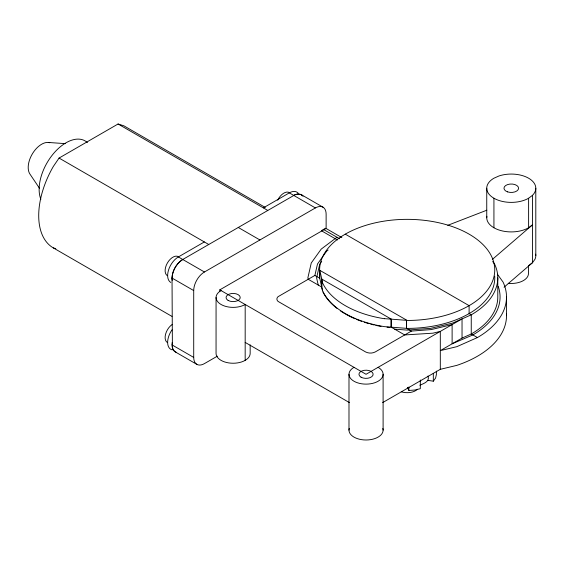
<?xml version="1.0" encoding="UTF-8"?>
<svg xmlns="http://www.w3.org/2000/svg" width="564" height="564" viewBox="0 0 564 564"><rect width="100%" height="100%" fill="white"/><g stroke="black" fill="none" stroke-linecap="round" stroke-linejoin="round"><path stroke-width="0.85" d="M216.068 297.524L216.054 353.388A17.054 9.849 0 0 0 233.108 363.244A17.054 9.849 0 0 0 250.169 353.395L250.169 344.851M245.171 360.361L245.185 304.497L219.805 289.854L219.805 291.574M348.989 430.149L348.989 374.284M383.104 430.149L383.104 374.284M494.713 276.198A87.561 50.556 0 0 1 407.194 328.396L384.528 326.648A87.561 50.556 0 0 1 322.615 290.897L319.717 278.242L319.767 270.219L321.783 279.025L321.741 287.421L322.439 290.481M339.57 238.791L336.969 237.254L321.184 249.126L311.265 262.958L307.881 277.798L308.205 279.279L321.741 287.048L321.727 279.06L391.212 319.104L391.169 327.501M497.42 274.217L503.123 282.176A99.313 57.338 0 0 1 477.419 337.561L456.847 346.67L440.308 350.625L462.036 338.083L462.036 318.907L452.116 324.589L431.227 329.587L411.367 331.096L406.517 328.347L406.566 320.317L384.521 318.66M196.85 364.365L175.171 351.844L173.465 350.265L172.394 347.896L172.027 278.052C172.323 270.657 176.49 263.43 182.75 259.482L295.12 194.714L297.82 193.988L301.303 194.665L322.982 207.178M172.239 280.35A15.165 8.756 -60 0 1 172.027 278.052C172.387 270.642 176.518 263.494 182.75 259.482M411.367 331.096L375.293 351.922C372.325 353.48 368.637 353.452 365.648 351.971L278.799 301.832C276.247 300.845 276.247 297.242 278.799 296.255L314.874 275.443L317.49 263.98L326.767 251.043L328.121 250.021M265.291 207.46L123.812 125.779L118.059 124.002L59.065 158.061L53.312 166.486A70.507 40.707 -60 0 0 53.312 247.899L171.964 316.404M321.691 261.513L319.682 264.319L316.594 277.855L318.244 285.137M427.977 376.019C430.106 381.638 423.649 383.499 419.842 385.247M427.977 380.369L433.321 381.194L435.605 378.014L436.381 374.602L436.381 371.126M504.047 287.217L532.515 262.69L534.961 259.292A24.527 14.156 0 0 0 535.666 254.152M492.301 259.468L532.508 224.832L528.616 227.764A24.527 14.156 0 0 1 500.712 230.535A24.527 14.156 0 0 1 486.88 216.273M493.93 198.239A24.527 14.156 0 0 0 528.616 198.239L532.508 195.306A24.527 14.156 0 0 0 528.616 178.21A24.527 14.156 0 0 0 499.006 175.961L493.93 178.21A24.527 14.156 0 0 0 493.93 198.239L493.93 227.764M528.616 265.623L532.515 262.69L532.508 195.306M219.805 289.854L326.084 228.476L341.847 237.613M170.772 282.451A15.165 8.756 -60 0 1 168.453 270.304A15.165 8.756 -60 0 1 178.358 256.944L204.344 241.942M263.339 207.876L289.325 192.874A15.165 8.756 -60 0 1 298.109 193.085M217.359 356.152L204.436 363.611A15.165 8.756 -60 0 1 193.713 357.421L193.713 290.573A15.165 8.756 -60 0 1 204.436 271.996L315.403 207.933A15.165 8.756 -60 0 1 326.126 214.123L326.126 227.927L321.727 230.464M382.66 402.604L440.308 369.321L456.847 365.366A99.313 57.338 0 0 0 506.465 314.056M462.036 338.083L471.25 334.001A90.593 52.304 0 0 0 497.786 297.017L497.786 277.841M293.717 195.412C296.276 193.967 299.815 193.24 302.226 195.348M447.788 225.311L486.817 210.21M407.462 387.383L408.893 390.471L414.808 390.02L420.314 388.702L420.314 380.016M48.3 142.459L65.438 143.651M319.717 270.29L407.194 320.458A87.561 50.556 0 0 0 494.755 269.902A87.561 50.556 0 0 0 407.194 219.347A87.561 50.556 0 0 0 319.626 269.902L319.717 278.242L314.874 275.443M387.017 327.19L389.505 327.374M394.659 329.15L407.194 330.102L430.642 328.361L452.49 323.137L471.25 314.825A90.593 52.304 0 0 0 494.699 264.304L492.661 261.456M53.312 247.899L55.78 248.661M176.222 352.303C173.19 351.273 172.055 347.84 172.027 344.9A15.165 8.756 -60 0 1 172.239 342.362M289.325 192.874L315.403 207.933M345.274 234.159L469.107 305.653L469.107 313.591L471.25 314.825L471.25 334.001L477.419 337.561M323.94 229.731L336.969 237.254M118.059 124.002L267.731 210.414M238.234 227.447L259.919 239.968M59.065 158.061L208.736 244.48M178.358 256.944L204.436 271.996M172.027 278.052L193.713 290.573M245.178 342.411L349.419 402.597M172.027 344.9L193.713 357.421M321.797 230.965L337.385 239.989M301.303 194.665L303.002 196.244M39.593 188.411L29.998 174.17A18.95 10.942 -60 0 1 32.768 153.196A18.95 10.942 -60 0 1 49.759 142.741M319.717 278.242L319.626 277.855A87.561 50.478 -0.2 0 1 319.682 276.212M321.727 279.06L322.601 282.909M391.155 319.139L391.169 327.134L404.698 334.945L432.898 333.183L440.308 331.406L440.308 369.321M535.8 188.228L535.8 255.626M528.616 198.239L528.616 227.764M528.468 265.87L528.468 273.547A17.188 9.926 0 0 1 508.284 283.325M506.507 297.017L506.507 315.706M486.746 188.228L486.746 217.753M433.321 373.375L433.321 381.194M408.893 386.996L408.893 390.471M406.517 320.408L406.517 328.347M221.067 290.559A17.061 9.849 0 0 0 221.067 304.489A17.061 9.849 0 0 0 245.185 304.497L366.05 374.284L452.116 324.589L452.116 343.814L472.865 334.931A92.87 53.615 0 0 0 498.202 286.336M417.466 389.266A11.865 6.853 0 0 1 401.258 391.776M384.528 318.738A87.561 50.556 0 0 1 322.615 282.987M382.843 428.436A17.061 9.849 0 0 1 366.05 439.998A17.061 9.849 0 0 1 349.25 428.436M378.113 367.319A17.061 9.849 0 0 1 378.113 381.243A17.061 9.849 0 0 1 353.988 381.243A17.061 9.849 0 0 1 353.988 367.319M381.031 326.415A87.561 50.556 0 0 1 375.821 325.365M374.108 324.977A87.561 50.556 0 0 1 370.724 324.131M369.06 323.673A87.561 50.556 0 0 1 364.196 322.206M361.707 321.367A87.561 50.556 0 0 1 356.709 319.471M355.087 318.794A87.561 50.556 0 0 1 345.274 313.915M344.477 313.45A87.561 50.556 0 0 1 340.621 311.011M337.025 308.409A87.561 50.556 0 0 1 322.946 291.955M40.862 199.332A38.056 21.975 -60 0 1 52.974 154.233A38.056 21.975 -60 0 1 87.399 142.6M172.21 349.87A15.165 8.756 -60 0 1 172.055 329.799M167.388 342.538A10.991 6.345 -60 0 1 165.583 334.163A10.991 6.345 -60 0 1 172.21 324.469M167.388 275.683A10.991 6.345 -60 0 1 167.388 262.993A10.991 6.345 -60 0 1 178.386 256.648M277.685 200.192A10.991 6.345 -60 0 1 289.353 192.578M361.038 377.175A7.085 4.089 0 0 0 372.896 375.342A7.085 4.089 0 0 0 364.217 370.329A7.085 4.089 0 0 0 361.038 377.175M507.614 191.887A7.318 4.223 0 0 0 518.591 188.235A7.318 4.223 0 0 0 507.614 184.576A7.318 4.223 0 0 0 507.614 191.887M228.117 300.415A7.085 4.096 0 0 0 239.975 298.582A7.085 4.096 0 0 0 231.296 293.569A7.085 4.096 0 0 0 228.117 300.415"/></g></svg>
